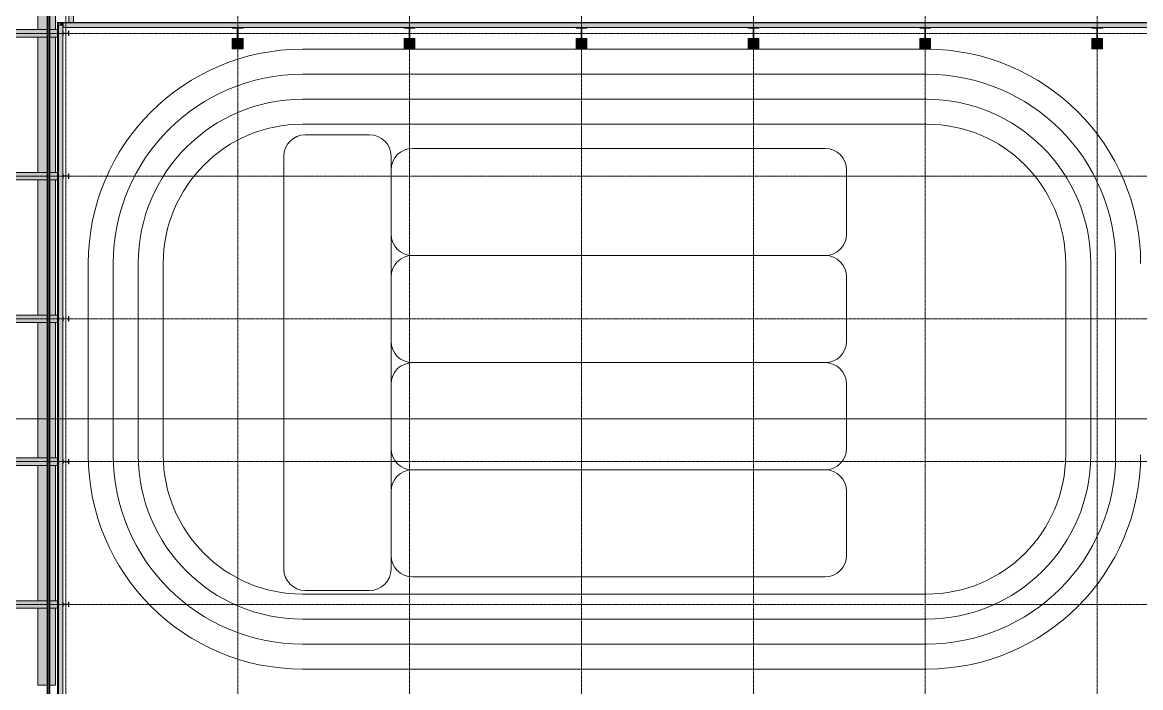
# Model space of a CAD drawing. Header units: inches. Extents: x 22011 to 32682, y -23296 to -20170.
# Drawn here: x 28800 to 30680, y -22250 to -21132 of the extents above; entities that cross this region are included whole.
import ezdxf

# ---------------------------------------------------------------- set-up
doc = ezdxf.new("R2010")
doc.units = ezdxf.units.IN
doc.header["$MEASUREMENT"] = 0
doc.linetypes.add('Grid Line 1_2_', pattern=[0.875, 0.5, -0.125, 0.125, -0.125])
for name, color, linetype, lineweight in [('A-DETL', 90, 'Continuous', 9), ('A-DOOR', 31, 'Continuous', 9), ('A-ROOF', 132, 'Continuous', 9), ('A-WALL', 113, 'Continuous', 9), ('G-ANNO-SYMB', 111, 'Continuous', 9), ('I-WALL', 2, 'Continuous', 9), ('M-HVAC-DUCT', 70, 'Continuous', 9), ('S-BEAM', 12, 'Continuous', 9), ('S-COLS', 52, 'Continuous', 9), ('S-GRID', 1, 'Continuous', 9)]:
    doc.layers.add(name, color=color, linetype=linetype, lineweight=lineweight)
pattern_1 = [(45, (6076.408, 0), (-23.758788, 23.758788), []), (45, (6076.408, 36), (-23.758788, 23.758788), [])]

# ---------------------------------------------------------------- blocks, each defined once
blk = doc.blocks.new('Girt_Z - 8_D-559300-Roof Low')
at = {"layer": 'S-BEAM'}
for points in [[(22792, -21132.6), (22792, -21132.1), (22787.5, -21132.1), (22787.5, -21132.6), (22789.6, -21132.6)], [(22792, -21139.9), (22792, -21132.7), (22787.5, -21132.7), (22787.5, -21136.1), (22791.5, -21136.1), (22791.5, -21139.9)], [(22791.5, -21140.1), (22792, -21139.9), (22792, -21139.9), (22791.5, -21140), (22791.5, -21140)]]:
    blk.add_hatch(color=256, dxfattribs=at).paths.add_polyline_path(points, flags=0)
for p, q in [((22787.5, -21132.6), (22787.5, -21132.1)), ((22792, -21132.1), (22787.5, -21132.1)), ((22787.5, -21132.7), (22787.5, -21132.6)), ((22792, -21132.6), (22787.5, -21132.6)), ((22787.5, -21135.9), (22787.5, -21132.7)), ((22792, -21132.7), (22787.5, -21132.7)), ((22791.5, -21140.1), (22792, -21140.1))]:
    blk.add_line(p, q, dxfattribs=at)
blk = doc.blocks.new('overhead door - one-506549-Roof Low')
at = {"layer": 'A-DOOR'}
h = blk.add_hatch(dxfattribs=at)
h.set_pattern_fill('FP_2', color=256, style=0, pattern_type=2)
h.set_pattern_definition([(90, (6100.408, 0), (13.11, -8e-16), [])])
h.paths.add_polyline_path([(-54, 8.7), (-54, 8.4), (54, 8.4), (54, 8.7)], flags=0)
for p, q in [((-54, 8.7), (54, 8.7)), ((-54, 8.4), (-54, 8.7)), ((54, 8.7), (54, 8.4))]:
    blk.add_line(p, q, dxfattribs=at)
blk = doc.blocks.new('W-Wide Flange - W21X166-556728-Roof Low')
at = {"layer": 'S-BEAM'}
h = blk.add_hatch(color=256, dxfattribs=at)
h.paths.add_polyline_path([(22765.2, -21876.3), (22765.2, -21863.9), (22710.5, -21863.9), (22710.5, -21876.3), (22739.8, -21876.3)], flags=0)
h.paths.add_polyline_path([(22769.7, -21876.3), (22782.7, -21876.3), (22782.7, -21863.9), (22769.7, -21863.9), (22769.7, -21871.9)], flags=0)
h.paths.add_polyline_path([(22587.7, -21876.3), (22587.7, -21863.9), (22532.9, -21863.9), (22532.9, -21876.3), (22533.7, -21876.3)], flags=0)
h.paths.add_polyline_path([(22640, -21876.3), (22646.9, -21876.3), (22646.9, -21863.9), (22592.1, -21863.9), (22592.1, -21876.3)], flags=0)
h.paths.add_polyline_path([(22706, -21876.3), (22706, -21863.9), (22651.3, -21863.9), (22651.3, -21876.3)], flags=0)
h.paths.add_polyline_path([(22528.5, -21876.3), (22528.5, -21863.9), (22473.7, -21863.9), (22473.7, -21876.3), (22507, -21876.3)], flags=0)
h.paths.add_polyline_path([(22440.5, -21876.3), (22469.3, -21876.3), (22469.3, -21863.9), (22414.6, -21863.9), (22414.6, -21876.3)], flags=0)
h.paths.add_polyline_path([(22391.9, -21876.3), (22410.1, -21876.3), (22410.1, -21863.9), (22391.9, -21863.9), (22391.9, -21871.9)], flags=0)
for p, q in [((22391.9, -21876.3), (22391.9, -21863.9)), ((22391.9, -21863.9), (22410.1, -21863.9)), ((22414.6, -21863.9), (22469.3, -21863.9)), ((22473.7, -21863.9), (22528.5, -21863.9)), ((22532.9, -21863.9), (22587.7, -21863.9)), ((22592.1, -21863.9), (22646.9, -21863.9)), ((22651.3, -21863.9), (22706, -21863.9)), ((22710.5, -21863.9), (22765.2, -21863.9)), ((22769.7, -21863.9), (22782.7, -21863.9)), ((22391.9, -21876.3), (22410.1, -21876.3)), ((22414.6, -21876.3), (22469.3, -21876.3)), ((22473.7, -21876.3), (22528.5, -21876.3)), ((22532.9, -21876.3), (22587.7, -21876.3)), ((22592.1, -21876.3), (22646.9, -21876.3)), ((22651.3, -21876.3), (22706, -21876.3)), ((22710.5, -21876.3), (22765.2, -21876.3)), ((22769.7, -21876.3), (22782.7, -21876.3))]:
    blk.add_line(p, q, dxfattribs=at)
blk = doc.blocks.new('Girt_Z - 10_D-559342-Roof Low')
at = {"layer": 'S-BEAM'}
for points in [[(22765.3, -22343.4), (22765.8, -22343.4), (22765.8, -20676.8), (22765.3, -20676.8), (22765.3, -22343.1)], [(22766.6, -22343.4), (22766.6, -20676.8), (22765.8, -20676.8), (22765.8, -22343.4)], [(22766.6, -22343.4), (22766.7, -22343.4), (22766.7, -20676.8), (22766.6, -20676.8), (22766.6, -22343.1)], [(22769.1, -22343.4), (22769.1, -20676.8), (22766.7, -20676.8), (22766.7, -22343.4)], [(22769.7, -22343.4), (22769.7, -20676.8), (22769.1, -20676.8), (22769.1, -22343.4)]]:
    blk.add_hatch(color=256, dxfattribs=at).paths.add_polyline_path(points, flags=0)
for p, q in [((22765.2, -20676.8), (22765.3, -20676.8)), ((22765.2, -20676.8), (22765.2, -22343.4)), ((22765.3, -20676.8), (22765.8, -20676.8)), ((22765.3, -20676.8), (22765.3, -22343.4)), ((22765.8, -20676.8), (22766.6, -20676.8)), ((22765.8, -20676.8), (22765.8, -22343.4)), ((22766.6, -20676.8), (22766.6, -22343.4)), ((22766.6, -20676.8), (22766.7, -20676.8)), ((22766.7, -20676.8), (22769.1, -20676.8)), ((22769.1, -20676.8), (22769.7, -20676.8)), ((22769.1, -22343.4), (22769.1, -20676.8)), ((22769.7, -20676.8), (22769.7, -22343.4)), ((22765.3, -22343.4), (22765.2, -22343.4)), ((22765.8, -22343.4), (22765.3, -22343.4)), ((22766.6, -22343.4), (22765.8, -22343.4)), ((22766.7, -22343.4), (22766.6, -22343.4)), ((22769.1, -22343.4), (22766.7, -22343.4)), ((22769.7, -22343.4), (22769.1, -22343.4))]:
    blk.add_line(p, q, dxfattribs=at)
blk = doc.blocks.new('Girt_Z - 8_D-559303-Roof Low')
at = {"layer": 'S-BEAM'}
for points in [[(25988.4, -21132.6), (25988.4, -21132.1), (22792, -21132.1), (22792, -21132.6), (25964.9, -21132.6)], [(25988.4, -21139.9), (25988.4, -21132.7), (22792, -21132.7), (22792, -21139.9), (25981.6, -21139.9)], [(25964.9, -21140.1), (25984.5, -21140), (25984.6, -21139.9), (24369, -21139.9), (22792, -21140), (22792, -21140.1), (25831.9, -21140.1)]]:
    blk.add_hatch(color=256, dxfattribs=at).paths.add_polyline_path(points, flags=0)
for p, q in [((22792, -21132.6), (22792, -21132.1)), ((25988.4, -21132.1), (22792, -21132.1)), ((22792, -21132.7), (22792, -21132.6)), ((25988.4, -21132.6), (22792, -21132.6)), ((22792, -21139.9), (22792, -21132.7)), ((25988.4, -21132.7), (22792, -21132.7)), ((22792, -21140.1), (22792, -21139.9)), ((22792, -21140.1), (25988.4, -21140.1))]:
    blk.add_line(p, q, dxfattribs=at)
blk = doc.blocks.new('Girt_C - 8_D-560230-Roof Low')
at = {"layer": 'S-BEAM'}
for points in [[(22801.4, -21131.3), (22801.4, -20663.1), (22801.3, -20663.1), (22801.3, -21131.3), (22801.4, -21131.3)], [(22806.3, -21131.3), (22809.1, -21131.3), (22809.1, -20663.1), (22801.4, -20663.1), (22801.4, -21131.3)], [(22809.1, -21131.3), (22809.3, -21131.3), (22809.2, -20663.1), (22809.1, -20663.1), (22809.1, -21097.2)], [(22801.3, -21132.1), (22801.4, -21132.1), (22801.4, -21131.3), (22801.3, -21131.3)], [(22806.3, -21132.1), (22809.1, -21132.1), (22809.1, -21131.3), (22801.4, -21131.3), (22801.4, -21132.1)], [(22809.2, -21132.1), (22809.3, -21132.1), (22809.2, -21131.3), (22809.1, -21131.3), (22809.1, -21132.1)]]:
    blk.add_hatch(color=256, dxfattribs=at).paths.add_polyline_path(points, flags=0)
for p, q in [((22801.3, -20663.1), (22801.3, -20666.1)), ((22801.3, -20663.1), (22801.4, -20663.1)), ((22801.3, -20674), (22801.3, -20906.1)), ((22801.4, -20663.1), (22809.1, -20663.1)), ((22809.1, -20663.1), (22809.3, -20663.1)), ((22809.3, -21131.3), (22809.3, -20663.1)), ((22801.3, -20914), (22801.3, -21131.3)), ((22801.3, -21131.3), (22801.3, -21132.1)), ((22809.3, -21132.1), (22809.3, -21131.3))]:
    blk.add_line(p, q, dxfattribs=at)
blk = doc.blocks.new('Girt_Z - 8_D-559297-Roof Low')
at = {"layer": 'S-BEAM'}
for points in [[(22784.1, -22364.1), (22784.1, -21136.1), (22783.5, -21136.1), (22783.5, -22364.1)], [(22784.2, -22364.1), (22791.3, -22364.1), (22791.3, -21136.1), (22784.2, -21136.1), (22784.2, -22356.1)], [(22791.3, -22360.2), (22791.4, -22360.1), (22791.5, -22360), (22791.4, -21136.1), (22791.3, -21136.1), (22791.3, -22356.1)]]:
    blk.add_hatch(color=256, dxfattribs=at).paths.add_polyline_path(points, flags=0)
for p, q in [((22783.5, -21136.1), (22784.1, -21136.1)), ((22783.5, -21136.1), (22783.5, -22364.1)), ((22784.1, -21136.1), (22784.2, -21136.1)), ((22784.1, -21136.1), (22784.1, -22364.1)), ((22784.2, -21136.1), (22791.3, -21136.1)), ((22784.2, -21136.1), (22784.2, -22364.1)), ((22791.3, -21136.1), (22791.5, -21136.1)), ((22791.5, -22364.1), (22791.5, -21136.1)), ((22784.1, -22364.1), (22783.5, -22364.1)), ((22784.2, -22364.1), (22784.1, -22364.1)), ((22791.3, -22364.1), (22784.2, -22364.1))]:
    blk.add_line(p, q, dxfattribs=at)

msp = doc.modelspace()

# ---------------------------------------------------------------- hatches: boundary and pattern name
at = {"layer": 'A-WALL', "transparency": 33554611}
for points in [[(28859.1, -22368.1), (28859.9, -22368.1), (28859.9, -21131.3), (28859.1, -21131.3), (28859.1, -22365.7)], [(32068.8, -21132.1), (32069.6, -21132.1), (32069.6, -21131.3), (28859.9, -21131.3), (28859.9, -21132.1), (32064.8, -21132.1)]]:
    msp.add_hatch(color=256, dxfattribs=at).paths.add_polyline_path(points, flags=0)
at = {"layer": 'I-WALL'}
msp.add_hatch(color=256, dxfattribs=at).paths.add_polyline_path([(28863.9, -22368.8), (28864.2, -22368.8), (28864.2, -22368.1), (28859.9, -22368.1), (28859.9, -21132.1), (28859.2, -21132.1), (28859.2, -22368.8), (28859.9, -22368.8)], flags=0)
h = msp.add_hatch(color=256, dxfattribs=at)
h.paths.add_polyline_path([(28863.9, -22368.1), (28863.9, -22364.1), (28859.9, -22364.1), (28859.9, -22368.1)], flags=0)
h.paths.add_polyline_path([(28859.9, -21136.1), (28864.2, -21135.9), (28864.2, -21132.1), (28859.9, -21132.1), (28859.9, -21135.9)], flags=0)
at = {"layer": 'M-HVAC-DUCT'}
h = msp.add_hatch(color=256, dxfattribs=at)
h.paths.add_polyline_path([(28840.7, -22245.6), (28840.7, -22116.3), (28825.7, -22116.3), (28825.7, -22245.6), (28838.1, -22245.6)], flags=0)
h.paths.add_polyline_path([(28840.7, -22103.9), (28840.7, -21876.3), (28825.7, -21876.3), (28825.8, -22103.9), (28840.5, -22103.9)], flags=0)
h.paths.add_polyline_path([(28832.6, -21863.9), (28840.7, -21863.9), (28840.7, -21636.3), (28825.7, -21636.3), (28825.8, -21863.9), (28831.1, -21863.9)], flags=0)
h.paths.add_polyline_path([(28826.3, -21623.9), (28840.7, -21623.9), (28840.7, -21396.3), (28825.7, -21396.3), (28825.8, -21623.9), (28826, -21623.9)], flags=0)
h.paths.add_polyline_path([(28840.7, -21383.9), (28840.7, -21156.3), (28825.7, -21156.3), (28825.7, -21383.9), (28839.1, -21383.9)], flags=0)
h.paths.add_polyline_path([(28831.5, -21143.9), (28840.7, -21143.9), (28840.7, -20916.3), (28825.7, -20916.3), (28825.7, -21143.9), (28831.1, -21143.9)], flags=0)
h.paths.add_polyline_path([(28825.7, -20903.9), (28840.7, -20903.9), (28840.7, -20865.6), (28825.7, -20865.6), (28825.7, -20903.5)], flags=0)
h = msp.add_hatch(color=256, dxfattribs=at)
h.paths.add_polyline_path([(28840.7, -22245.6), (28841.6, -22245.6), (28841.6, -22116.3), (28840.7, -22116.3), (28840.7, -22220.5)], flags=0)
h.paths.add_polyline_path([(28846.1, -22245.6), (28855.7, -22245.6), (28855.7, -22116.3), (28846.1, -22116.3), (28846.1, -22220.5)], flags=0)
h.paths.add_polyline_path([(28840.7, -22103.9), (28841.6, -22103.9), (28841.6, -21876.3), (28840.7, -21876.3), (28840.7, -22065.6)], flags=0)
h.paths.add_polyline_path([(28846.1, -22103.9), (28855.7, -22103.9), (28855.7, -21876.3), (28846.1, -21876.3), (28846.1, -22065.6)], flags=0)
h.paths.add_polyline_path([(28853.3, -21863.9), (28855.7, -21863.9), (28855.6, -21636.3), (28846.1, -21636.3), (28846.1, -21863.9), (28852.2, -21863.9)], flags=0)
h.paths.add_polyline_path([(28841.6, -21863.9), (28841.6, -21636.3), (28840.7, -21636.3), (28840.7, -21863.9)], flags=0)
h.paths.add_polyline_path([(28846.1, -21623.9), (28855.7, -21623.9), (28855.7, -21396.3), (28846.1, -21396.3), (28846.1, -21620.1)], flags=0)
h.paths.add_polyline_path([(28841.6, -21623.9), (28841.6, -21396.3), (28840.7, -21396.3), (28840.7, -21623.9)], flags=0)
h.paths.add_polyline_path([(28840.7, -21383.9), (28841.6, -21383.9), (28841.6, -21156.3), (28840.7, -21156.3), (28840.7, -21368.3)], flags=0)
h.paths.add_polyline_path([(28846.1, -21383.9), (28855.7, -21383.9), (28855.7, -21156.3), (28846.1, -21156.3), (28846.1, -21368.3)], flags=0)
h.paths.add_polyline_path([(28855, -21143.9), (28855.7, -21143.9), (28855.7, -20916.3), (28846.1, -20916.3), (28846.1, -21143.9), (28854.8, -21143.9)], flags=0)
h.paths.add_polyline_path([(28840.7, -21143.9), (28841.6, -21143.9), (28841.6, -20916.3), (28840.7, -20916.3), (28840.7, -21135.9)], flags=0)
h.paths.add_polyline_path([(28854.8, -20903.9), (28855.7, -20903.9), (28855.7, -20865.6), (28846.1, -20865.6), (28846.1, -20903.9), (28853.8, -20903.9)], flags=0)
h.paths.add_polyline_path([(28841.6, -20903.9), (28841.6, -20865.6), (28840.7, -20865.6), (28840.8, -20903.9)], flags=0)
at = {"layer": 'S-COLS'}
h = msp.add_hatch(dxfattribs=at)
h.set_pattern_fill('FP_3', color=256, style=0, pattern_type=2)
h.set_pattern_definition(pattern_1)
h.paths.add_polyline_path([(28868.4, -21154), (28868.4, -21150.9), (28868.6, -21150.4), (28869.1, -21150.2), (28876.5, -21150.2), (28877, -21150.4), (28877.2, -21150.9), (28877.2, -21154), (28877.7, -21154), (28877.7, -21146.1), (28877.2, -21146.1), (28877.2, -21149.2), (28877, -21149.7), (28876.5, -21149.9), (28869.1, -21149.9), (28868.6, -21149.7), (28868.4, -21149.2), (28868.4, -21146.1), (28867.9, -21146.1), (28867.9, -21154)], flags=0)
h = msp.add_hatch(dxfattribs=at)
h.set_pattern_fill('FP_3', color=256, style=0, pattern_type=2)
h.set_pattern_definition(pattern_1)
h.paths.add_polyline_path([(29162.4, -21174.8), (29162.4, -21141.3), (29161.2, -21141.3), (29161.2, -21174.8)], flags=0)
h = msp.add_hatch(dxfattribs=at)
h.set_pattern_fill('FP_3', color=256, style=0, pattern_type=2)
h.set_pattern_definition(pattern_1)
h.paths.add_polyline_path([(29459.8, -21141.3), (29459.8, -21140.1), (29441.8, -21140.1), (29441.8, -21141.3)], flags=0)
h = msp.add_hatch(dxfattribs=at)
h.set_pattern_fill('FP_3', color=256, style=0, pattern_type=2)
h.set_pattern_definition(pattern_1)
h.paths.add_polyline_path([(29451.4, -21174.8), (29451.4, -21141.3), (29450.2, -21141.3), (29450.2, -21174.8)], flags=0)
h = msp.add_hatch(dxfattribs=at)
h.set_pattern_fill('FP_3', color=256, style=0, pattern_type=2)
h.set_pattern_definition(pattern_1)
h.paths.add_polyline_path([(29748.8, -21141.3), (29748.8, -21140.1), (29730.8, -21140.1), (29730.8, -21141.3)], flags=0)
h = msp.add_hatch(dxfattribs=at)
h.set_pattern_fill('FP_3', color=256, style=0, pattern_type=2)
h.set_pattern_definition(pattern_1)
h.paths.add_polyline_path([(29740.4, -21174.8), (29740.4, -21141.3), (29739.2, -21141.3), (29739.2, -21174.8)], flags=0)
h = msp.add_hatch(dxfattribs=at)
h.set_pattern_fill('FP_3', color=256, style=0, pattern_type=2)
h.set_pattern_definition(pattern_1)
h.paths.add_polyline_path([(30037.8, -21141.3), (30037.8, -21140.1), (30019.8, -21140.1), (30019.8, -21141.3)], flags=0)
h = msp.add_hatch(dxfattribs=at)
h.set_pattern_fill('FP_3', color=256, style=0, pattern_type=2)
h.set_pattern_definition(pattern_1)
h.paths.add_polyline_path([(30029.4, -21174.8), (30029.4, -21141.3), (30028.2, -21141.3), (30028.2, -21174.8)], flags=0)
h = msp.add_hatch(dxfattribs=at)
h.set_pattern_fill('FP_3', color=256, style=0, pattern_type=2)
h.set_pattern_definition(pattern_1)
h.paths.add_polyline_path([(30326.8, -21141.3), (30326.8, -21140.1), (30308.8, -21140.1), (30308.8, -21141.3), (30312.4, -21141.3)], flags=0)
h = msp.add_hatch(dxfattribs=at)
h.set_pattern_fill('FP_3', color=256, style=0, pattern_type=2)
h.set_pattern_definition(pattern_1)
h.paths.add_polyline_path([(30318.4, -21174.8), (30318.4, -21141.3), (30317.2, -21141.3), (30317.2, -21174.8)], flags=0)
h = msp.add_hatch(dxfattribs=at)
h.set_pattern_fill('FP_3', color=256, style=0, pattern_type=2)
h.set_pattern_definition(pattern_1)
h.paths.add_polyline_path([(30615.8, -21141.3), (30615.8, -21140.1), (30597.8, -21140.1), (30597.8, -21141.3)], flags=0)
h = msp.add_hatch(dxfattribs=at)
h.set_pattern_fill('FP_3', color=256, style=0, pattern_type=2)
h.set_pattern_definition(pattern_1)
h.paths.add_polyline_path([(30607.4, -21174.8), (30607.4, -21141.3), (30606.2, -21141.3), (30606.2, -21174.8)], flags=0)
h = msp.add_hatch(color=256, dxfattribs=at)
h.paths.add_polyline_path([(29161.2, -21174.8), (29161.2, -21158.8), (29152.8, -21158.8), (29152.8, -21174.8)], flags=0)
h.paths.add_polyline_path([(29170.8, -21174.8), (29170.8, -21158.8), (29162.4, -21158.8), (29162.4, -21174.8)], flags=0)
h = msp.add_hatch(color=256, dxfattribs=at)
h.paths.add_polyline_path([(29450.2, -21174.8), (29450.2, -21158.8), (29441.8, -21158.8), (29441.8, -21174.8)], flags=0)
h.paths.add_polyline_path([(29459.8, -21174.8), (29459.8, -21158.8), (29451.4, -21158.8), (29451.4, -21174.8)], flags=0)
h = msp.add_hatch(color=256, dxfattribs=at)
h.paths.add_polyline_path([(29739.2, -21174.8), (29739.2, -21158.8), (29730.8, -21158.8), (29730.8, -21174.8)], flags=0)
h.paths.add_polyline_path([(29748.8, -21174.8), (29748.8, -21158.8), (29740.4, -21158.8), (29740.4, -21174.8)], flags=0)
h = msp.add_hatch(color=256, dxfattribs=at)
h.paths.add_polyline_path([(30028.2, -21174.8), (30028.2, -21158.8), (30019.8, -21158.8), (30019.8, -21174.8)], flags=0)
h.paths.add_polyline_path([(30037.8, -21174.8), (30037.8, -21158.8), (30029.4, -21158.8), (30029.4, -21174.8)], flags=0)
h = msp.add_hatch(color=256, dxfattribs=at)
h.paths.add_polyline_path([(30318.4, -21174.8), (30326.8, -21174.8), (30326.8, -21158.8), (30318.4, -21158.8), (30318.4, -21174.7)], flags=0)
h.paths.add_polyline_path([(30312.4, -21174.8), (30317.2, -21174.8), (30317.2, -21158.8), (30308.8, -21158.8), (30308.8, -21174.8)], flags=0)
h = msp.add_hatch(color=256, dxfattribs=at)
h.paths.add_polyline_path([(30606.2, -21174.8), (30606.2, -21158.8), (30597.8, -21158.8), (30597.8, -21174.8)], flags=0)
h.paths.add_polyline_path([(30615.8, -21174.8), (30615.8, -21158.8), (30607.4, -21158.8), (30607.4, -21174.8)], flags=0)
h = msp.add_hatch(dxfattribs=at)
h.set_pattern_fill('FP_3', color=256, style=0, pattern_type=2)
h.set_pattern_definition(pattern_1)
h.paths.add_polyline_path([(30615.8, -21176.1), (30615.8, -21174.8), (30597.8, -21174.8), (30597.8, -21176.1)], flags=0)
h = msp.add_hatch(dxfattribs=at)
h.set_pattern_fill('FP_3', color=256, style=0, pattern_type=2)
h.set_pattern_definition(pattern_1)
h.paths.add_polyline_path([(28877.2, -21394), (28877.7, -21394), (28877.7, -21386.1), (28877.2, -21386.1), (28877.2, -21389.2), (28877, -21389.7), (28876.5, -21389.9), (28869.1, -21389.9), (28868.6, -21389.7), (28868.4, -21389.2), (28868.4, -21386.1), (28867.9, -21386.1), (28867.9, -21394), (28868.4, -21394), (28868.4, -21390.9), (28868.6, -21390.4), (28869.1, -21390.2), (28876.5, -21390.2), (28877, -21390.4), (28877.2, -21390.9)], flags=0)
h = msp.add_hatch(dxfattribs=at)
h.set_pattern_fill('FP_3', color=256, style=0, pattern_type=2)
h.set_pattern_definition(pattern_1)
h.paths.add_polyline_path([(28877.2, -21634), (28877.7, -21634), (28877.7, -21626.1), (28877.2, -21626.1), (28877.2, -21629.2), (28877, -21629.7), (28876.5, -21629.9), (28868.8, -21629.8), (28868.6, -21629.7), (28868.4, -21629.2), (28868.4, -21626.1), (28867.9, -21626.1), (28867.9, -21634), (28868.4, -21634), (28868.4, -21630.9), (28868.6, -21630.4), (28869.1, -21630.2), (28876.5, -21630.2), (28877, -21630.4), (28877.2, -21630.9)], flags=0)
h = msp.add_hatch(dxfattribs=at)
h.set_pattern_fill('FP_3', color=256, style=0, pattern_type=2)
h.set_pattern_definition(pattern_1)
h.paths.add_polyline_path([(28868.4, -21874), (28868.4, -21870.9), (28868.6, -21870.4), (28869.1, -21870.2), (28876.5, -21870.2), (28877, -21870.4), (28877.2, -21870.9), (28877.2, -21874), (28877.7, -21874), (28877.7, -21866.1), (28877.2, -21866.1), (28877.2, -21869.2), (28877, -21869.7), (28876.5, -21869.9), (28869.1, -21869.9), (28868.6, -21869.7), (28868.4, -21869.2), (28868.4, -21866.1), (28867.9, -21866.1), (28867.9, -21874)], flags=0)
h = msp.add_hatch(dxfattribs=at)
h.set_pattern_fill('FP_3', color=256, style=0, pattern_type=2)
h.set_pattern_definition(pattern_1)
h.paths.add_polyline_path([(28867.9, -22114), (28868.4, -22114), (28868.4, -22110.9), (28868.6, -22110.4), (28869.1, -22110.2), (28876.5, -22110.2), (28877, -22110.4), (28877.2, -22110.9), (28877.2, -22114), (28877.7, -22114), (28877.7, -22106.1), (28877.2, -22106.1), (28877.2, -22109.2), (28877, -22109.7), (28876.5, -22109.9), (28869.1, -22109.9), (28868.6, -22109.7), (28868.4, -22109.2), (28868.4, -22106.1), (28867.9, -22106.1), (28867.9, -22114)], flags=0)

# ---------------------------------------------------------------- linework, layer by layer
at = {"layer": 'A-DETL'}
for p, q in [((29270.7, -21176.8), (30319.8, -21176.8)), ((29270.7, -21218.8), (30319.8, -21218.8)), ((29270.7, -21260.8), (30319.8, -21260.8)), ((29270.7, -21302.8), (30319.8, -21302.8)), ((29275.5, -21320.8), (29383.6, -21320.8)), ((29455.6, -21343.5), (30149.3, -21343.5)), ((29239.5, -22050.6), (29239.5, -21356.8)), ((29419.6, -21356.8), (29419.6, -22050.6)), ((29419.6, -21487.6), (29419.6, -21379.5)), ((30185.3, -21379.5), (30185.3, -21487.6)), ((30149.3, -21523.6), (29455.6, -21523.6)), ((29455.6, -21523.6), (30149.3, -21523.6)), ((28910.7, -21858.8), (28910.7, -21536.8)), ((28952.7, -21858.8), (28952.7, -21536.8)), ((28994.7, -21858.8), (28994.7, -21536.8)), ((29036.7, -21858.8), (29036.7, -21536.8)), ((30553.8, -21536.8), (30553.8, -21858.8)), ((30595.8, -21536.8), (30595.8, -21858.8)), ((30637.8, -21536.8), (30637.8, -21858.8)), ((29419.6, -21667.7), (29419.6, -21559.6)), ((30185.3, -21559.6), (30185.3, -21667.7)), ((30149.3, -21703.7), (29455.6, -21703.7)), ((29455.6, -21703.7), (30149.3, -21703.7)), ((29419.6, -21847.8), (29419.6, -21739.7)), ((30185.3, -21739.7), (30185.3, -21847.8)), ((30149.3, -21883.8), (29455.6, -21883.8)), ((29455.6, -21883.8), (30149.3, -21883.8)), ((29419.6, -22027.9), (29419.6, -21919.8)), ((30185.3, -21919.8), (30185.3, -22027.9)), ((30149.3, -22063.9), (29455.6, -22063.9)), ((29383.6, -22086.6), (29275.5, -22086.6)), ((30319.8, -22092.8), (29270.7, -22092.8)), ((30319.8, -22134.8), (29270.7, -22134.8)), ((30319.8, -22176.8), (29270.7, -22176.8)), ((30319.8, -22218.8), (29270.7, -22218.8))]:
    msp.add_line(p, q, dxfattribs=at)
for centre, radius, start, end in [((29270.7, -21536.8), 360, 90, 180), ((30319.8, -21536.8), 360, 0, 90), ((29270.7, -21536.8), 318, 90, 180), ((30319.8, -21536.8), 318, 0, 90), ((29270.7, -21536.8), 276, 90, 180), ((30319.8, -21536.8), 276, 0, 90), ((29270.7, -21536.8), 234, 90, 180), ((30319.8, -21536.8), 234, 0, 90), ((29275.5, -21356.8), 36, 90, 180), ((29383.6, -21356.8), 36, 0, 90), ((29455.6, -21379.5), 36, 90, 180), ((30149.3, -21379.5), 36, 0, 90), ((29455.6, -21487.6), 36, 180, 270), ((30149.3, -21487.6), 36, 270, 0), ((29455.6, -21559.6), 36, 90, 180), ((30149.3, -21559.6), 36, 0, 90), ((29455.6, -21667.7), 36, 180, 270), ((30149.3, -21667.7), 36, 270, 0), ((29455.6, -21739.7), 36, 90, 180), ((30149.3, -21739.7), 36, 0, 90), ((29270.7, -21858.8), 360, 180, 270), ((29270.7, -21858.8), 318, 180, 270), ((29270.7, -21858.8), 276, 180, 270), ((29270.7, -21858.8), 234, 180, 270), ((29455.6, -21847.8), 36, 180, 270), ((30149.3, -21847.8), 36, 270, 0), ((30319.8, -21858.8), 360, 270, 0), ((30319.8, -21858.8), 234, 270, 0), ((30319.8, -21858.8), 276, 270, 0), ((30319.8, -21858.8), 318, 270, 0), ((29455.6, -21919.8), 36, 90, 180), ((30149.3, -21919.8), 36, 0, 90), ((29455.6, -22027.9), 36, 180, 270), ((30149.3, -22027.9), 36, 270, 0), ((29275.5, -22050.6), 36, 180, 270), ((29383.6, -22050.6), 36, 270, 0)]:
    msp.add_arc(centre, radius, start, end, dxfattribs=at)
at = {"layer": 'A-ROOF'}
msp.add_line((28861.7, -21132.1), (28861.7, -21131.3), dxfattribs=at)
at = {"layer": 'A-WALL', "lineweight": 25}
for p, q in [((28859.1, -21131.3), (28859.1, -22368.8)), ((28859.9, -21135.9), (28859.9, -21132.1)), ((28859.9, -21132.1), (28868.4, -21132.1))]:
    msp.add_line(p, q, dxfattribs=at)
at = {"layer": 'A-WALL'}
for p, q in [((28859.9, -21132.1), (28859.9, -21131.3)), ((28859.9, -22364.1), (28859.9, -21136.1))]:
    msp.add_line(p, q, dxfattribs=at)
at = {"layer": 'G-ANNO-SYMB'}
msp.add_line((32394.5, -21798.1), (28347.5, -21798.1), dxfattribs=at)
at = {"layer": 'I-WALL'}
for p, q in [((28859.2, -22368.8), (28859.2, -21132.1)), ((28859.9, -21132.1), (28859.2, -21132.1)), ((28864.2, -21132.1), (28864.2, -21135.9))]:
    msp.add_line(p, q, dxfattribs=at)
at = {"layer": 'M-HVAC-DUCT'}
for p, q in [((28825.7, -20916.3), (28825.7, -21143.9)), ((28855.7, -21143.9), (28855.7, -20916.3)), ((28825.7, -21156.3), (28825.7, -21383.9)), ((28855.7, -21383.9), (28855.7, -21156.3)), ((28825.7, -21396.3), (28825.7, -21623.9)), ((28855.7, -21623.9), (28855.7, -21396.3)), ((28825.7, -21636.3), (28825.7, -21863.9)), ((28855.7, -21863.9), (28855.7, -21636.3)), ((28825.7, -21876.3), (28825.7, -22103.9)), ((28855.7, -22103.9), (28855.7, -21876.3)), ((28825.7, -22116.3), (28825.7, -22245.6)), ((28855.7, -22245.6), (28855.7, -22116.3)), ((28841.6, -22245.6), (28825.7, -22245.6)), ((28855.7, -22245.6), (28846.1, -22245.6))]:
    msp.add_line(p, q, dxfattribs=at)
at = {"layer": 'S-COLS', "lineweight": 15}
for p, q in [((28868.4, -21146.1), (28867.9, -21146.1)), ((28867.9, -21146.1), (28867.9, -21154)), ((28868.4, -21149.2), (28868.4, -21146.1)), ((28877.7, -21146.1), (28877.2, -21146.1)), ((28877.2, -21146.1), (28877.2, -21149.2)), ((28877.7, -21154), (28877.7, -21146.1)), ((29152.8, -21140.1), (29152.8, -21141.3)), ((29170.8, -21140.1), (29152.8, -21140.1)), ((29152.8, -21141.3), (29170.8, -21141.3)), ((29161.2, -21141.3), (29161.2, -21174.8)), ((29162.4, -21141.3), (29161.2, -21141.3)), ((29162.4, -21174.8), (29162.4, -21141.3)), ((29170.8, -21141.3), (29170.8, -21140.1)), ((29441.8, -21140.1), (29441.8, -21141.3)), ((29459.8, -21140.1), (29441.8, -21140.1)), ((29441.8, -21141.3), (29459.8, -21141.3)), ((29450.2, -21141.3), (29450.2, -21174.8)), ((29451.4, -21141.3), (29450.2, -21141.3)), ((29451.4, -21174.8), (29451.4, -21141.3)), ((29459.8, -21141.3), (29459.8, -21140.1)), ((29730.8, -21140.1), (29730.8, -21141.3)), ((29748.8, -21140.1), (29730.8, -21140.1)), ((29730.8, -21141.3), (29748.8, -21141.3)), ((29739.2, -21141.3), (29739.2, -21174.8)), ((29740.4, -21141.3), (29739.2, -21141.3)), ((29740.4, -21174.8), (29740.4, -21141.3)), ((29748.8, -21141.3), (29748.8, -21140.1)), ((30019.8, -21140.1), (30019.8, -21141.3)), ((30037.8, -21140.1), (30019.8, -21140.1)), ((30019.8, -21141.3), (30037.8, -21141.3)), ((30028.2, -21141.3), (30028.2, -21174.8)), ((30029.4, -21141.3), (30028.2, -21141.3)), ((30029.4, -21174.8), (30029.4, -21141.3)), ((30037.8, -21141.3), (30037.8, -21140.1)), ((30308.8, -21140.1), (30308.8, -21141.3)), ((30326.8, -21140.1), (30308.8, -21140.1)), ((30308.8, -21141.3), (30326.8, -21141.3)), ((30317.2, -21141.3), (30317.2, -21174.8)), ((30318.4, -21141.3), (30317.2, -21141.3)), ((30318.4, -21174.8), (30318.4, -21141.3)), ((30326.8, -21141.3), (30326.8, -21140.1)), ((30597.8, -21140.1), (30597.8, -21141.3)), ((30615.8, -21140.1), (30597.8, -21140.1)), ((30597.8, -21141.3), (30615.8, -21141.3)), ((30606.2, -21141.3), (30606.2, -21174.8)), ((30607.4, -21141.3), (30606.2, -21141.3)), ((30607.4, -21174.8), (30607.4, -21141.3)), ((30615.8, -21141.3), (30615.8, -21140.1)), ((28867.9, -21154), (28868.4, -21154)), ((28868.4, -21154), (28868.4, -21150.9)), ((28876.5, -21149.9), (28869.1, -21149.9)), ((28869.1, -21150.2), (28876.5, -21150.2)), ((28877.2, -21150.9), (28877.2, -21154)), ((28877.2, -21154), (28877.7, -21154)), ((29152.8, -21174.8), (29152.8, -21176.1)), ((29170.8, -21174.8), (29152.8, -21174.8)), ((29152.8, -21176.1), (29170.8, -21176.1)), ((29161.2, -21174.8), (29162.4, -21174.8)), ((29170.8, -21176.1), (29170.8, -21174.8)), ((29441.8, -21174.8), (29441.8, -21176.1)), ((29459.8, -21174.8), (29441.8, -21174.8)), ((29441.8, -21176.1), (29459.8, -21176.1)), ((29450.2, -21174.8), (29451.4, -21174.8)), ((29459.8, -21176.1), (29459.8, -21174.8)), ((29730.8, -21174.8), (29730.8, -21176.1)), ((29748.8, -21174.8), (29730.8, -21174.8)), ((29730.8, -21176.1), (29748.8, -21176.1)), ((29739.2, -21174.8), (29740.4, -21174.8)), ((29748.8, -21176.1), (29748.8, -21174.8)), ((30019.8, -21174.8), (30019.8, -21176.1)), ((30037.8, -21174.8), (30019.8, -21174.8)), ((30019.8, -21176.1), (30037.8, -21176.1)), ((30028.2, -21174.8), (30029.4, -21174.8)), ((30037.8, -21176.1), (30037.8, -21174.8)), ((30308.8, -21174.8), (30308.8, -21176.1)), ((30326.8, -21174.8), (30308.8, -21174.8)), ((30308.8, -21176.1), (30326.8, -21176.1)), ((30317.2, -21174.8), (30318.4, -21174.8)), ((30326.8, -21176.1), (30326.8, -21174.8)), ((30597.8, -21174.8), (30597.8, -21176.1)), ((30615.8, -21174.8), (30597.8, -21174.8)), ((30597.8, -21176.1), (30615.8, -21176.1)), ((30606.2, -21174.8), (30607.4, -21174.8)), ((30615.8, -21176.1), (30615.8, -21174.8)), ((28868.4, -21386.1), (28867.9, -21386.1)), ((28867.9, -21386.1), (28867.9, -21394)), ((28868.4, -21389.2), (28868.4, -21386.1)), ((28868.4, -21394), (28868.4, -21390.9)), ((28876.5, -21389.9), (28869.1, -21389.9)), ((28869.1, -21390.2), (28876.5, -21390.2)), ((28877.7, -21386.1), (28877.2, -21386.1)), ((28877.2, -21386.1), (28877.2, -21389.2)), ((28877.2, -21390.9), (28877.2, -21394)), ((28877.7, -21394), (28877.7, -21386.1)), ((28867.9, -21394), (28868.4, -21394)), ((28877.2, -21394), (28877.7, -21394)), ((28868.4, -21626.1), (28867.9, -21626.1)), ((28867.9, -21626.1), (28867.9, -21634)), ((28867.9, -21634), (28868.4, -21634)), ((28868.4, -21629.2), (28868.4, -21626.1)), ((28868.4, -21634), (28868.4, -21630.9)), ((28876.5, -21629.9), (28869.1, -21629.9)), ((28869.1, -21630.2), (28876.5, -21630.2)), ((28877.7, -21626.1), (28877.2, -21626.1)), ((28877.2, -21626.1), (28877.2, -21629.2)), ((28877.2, -21630.9), (28877.2, -21634)), ((28877.2, -21634), (28877.7, -21634)), ((28877.7, -21634), (28877.7, -21626.1)), ((28868.4, -21866.1), (28867.9, -21866.1)), ((28867.9, -21866.1), (28867.9, -21874)), ((28867.9, -21874), (28868.4, -21874)), ((28868.4, -21869.2), (28868.4, -21866.1)), ((28868.4, -21874), (28868.4, -21870.9)), ((28876.5, -21869.9), (28869.1, -21869.9)), ((28869.1, -21870.2), (28876.5, -21870.2)), ((28877.7, -21866.1), (28877.2, -21866.1)), ((28877.2, -21866.1), (28877.2, -21869.2)), ((28877.2, -21870.9), (28877.2, -21874)), ((28877.2, -21874), (28877.7, -21874)), ((28877.7, -21874), (28877.7, -21866.1)), ((28868.4, -22106.1), (28867.9, -22106.1)), ((28867.9, -22106.1), (28867.9, -22114)), ((28868.4, -22109.2), (28868.4, -22106.1)), ((28877.7, -22106.1), (28877.2, -22106.1)), ((28877.2, -22106.1), (28877.2, -22109.2)), ((28877.7, -22114), (28877.7, -22106.1)), ((28867.9, -22114), (28868.4, -22114)), ((28868.4, -22114), (28868.4, -22110.9)), ((28876.5, -22109.9), (28869.1, -22109.9)), ((28869.1, -22110.2), (28876.5, -22110.2)), ((28877.2, -22110.9), (28877.2, -22114)), ((28877.2, -22114), (28877.7, -22114))]:
    msp.add_line(p, q, dxfattribs=at)
at = {"layer": 'S-COLS'}
for p, q in [((29152.8, -21174.8), (29152.8, -21158.8)), ((29152.8, -21158.8), (29161.2, -21158.8)), ((29162.4, -21158.8), (29170.8, -21158.8)), ((29170.8, -21174.8), (29170.8, -21158.8)), ((29441.8, -21174.8), (29441.8, -21158.8)), ((29441.8, -21158.8), (29450.2, -21158.8)), ((29451.4, -21158.8), (29459.8, -21158.8)), ((29459.8, -21174.8), (29459.8, -21158.8)), ((29730.8, -21174.8), (29730.8, -21158.8)), ((29730.8, -21158.8), (29739.2, -21158.8)), ((29740.4, -21158.8), (29748.8, -21158.8)), ((29748.8, -21174.8), (29748.8, -21158.8)), ((30019.8, -21174.8), (30019.8, -21158.8)), ((30019.8, -21158.8), (30028.2, -21158.8)), ((30029.4, -21158.8), (30037.8, -21158.8)), ((30037.8, -21174.8), (30037.8, -21158.8)), ((30308.8, -21174.8), (30308.8, -21158.8)), ((30308.8, -21158.8), (30317.2, -21158.8)), ((30318.4, -21158.8), (30326.8, -21158.8)), ((30326.8, -21174.8), (30326.8, -21158.8)), ((30597.8, -21174.8), (30597.8, -21158.8)), ((30597.8, -21158.8), (30606.2, -21158.8)), ((30607.4, -21158.8), (30615.8, -21158.8)), ((30615.8, -21174.8), (30615.8, -21158.8))]:
    msp.add_line(p, q, dxfattribs=at)
at = {"layer": 'S-COLS', "lineweight": 15}
for centre, start, end in [((28869.1, -21149.2), 180, 270), ((28876.5, -21149.2), 270, 0), ((28869.1, -21150.9), 90, 180), ((28876.5, -21150.9), 0, 90), ((28869.1, -21389.2), 180, 270), ((28869.1, -21390.9), 90, 180), ((28876.5, -21389.2), 270, 0), ((28876.5, -21390.9), 0, 90), ((28869.1, -21629.2), 180, 270), ((28869.1, -21630.9), 90, 180), ((28876.5, -21629.2), 270, 0), ((28876.5, -21630.9), 0, 90), ((28869.1, -21869.2), 180, 270), ((28869.1, -21870.9), 90, 180), ((28876.5, -21869.2), 270, 0), ((28876.5, -21870.9), 0, 90), ((28869.1, -22109.2), 180, 270), ((28869.1, -22110.9), 90, 180), ((28876.5, -22109.2), 270, 0), ((28876.5, -22110.9), 0, 90)]:
    msp.add_arc(centre, 0.691, start, end, dxfattribs=at)
at = {"layer": 'S-GRID', "linetype": 'Grid Line 1_2_'}
for p, q in [((28872.8, -22848.2), (28872.8, -20313.2)), ((29161.8, -22848.2), (29161.8, -20313.2)), ((29450.8, -22848.2), (29450.8, -20313.2)), ((29739.8, -22848.2), (29739.8, -20313.2)), ((30028.8, -22848.2), (30028.8, -20313.2)), ((30317.8, -22848.2), (30317.8, -20313.2)), ((30606.8, -22848.2), (30606.8, -20313.2)), ((32682.1, -21150.1), (27942.7, -21150.1)), ((32430.7, -21390.1), (27942.7, -21390.1)), ((32430.7, -21630.1), (27942.7, -21630.1)), ((32430.7, -21870.1), (27942.7, -21870.1)), ((32430.7, -22110.1), (27942.7, -22110.1))]:
    msp.add_line(p, q, dxfattribs=at)

# ---------------------------------------------------------------- block references
at = {"layer": 'A-DOOR', "rotation": 180}
msp.add_blockref('overhead door - one-506549-Roof Low', (29312.6, -21131.7), dxfattribs=at)
at = {"layer": 'S-BEAM'}
for name, p in [('Girt_Z - 10_D-559342-Roof Low', (6076.4, 0)), ('Girt_C - 8_D-560230-Roof Low', (6076.4, 0)), ('W-Wide Flange - W21X166-556728-Roof Low', (6076.4, 720)), ('Girt_Z - 8_D-559297-Roof Low', (6076.4, 0)), ('Girt_Z - 8_D-559300-Roof Low', (6076.4, 0)), ('Girt_Z - 8_D-559303-Roof Low', (6076.4, 0)), ('W-Wide Flange - W21X166-556728-Roof Low', (6076.4, 480)), ('W-Wide Flange - W21X166-556728-Roof Low', (6076.4, 240)), ('W-Wide Flange - W21X166-556728-Roof Low', (6076.4, 0)), ('W-Wide Flange - W21X166-556728-Roof Low', (6076.4, -240))]:
    msp.add_blockref(name, p, dxfattribs=at)

doc.saveas('drawing.dxf')
